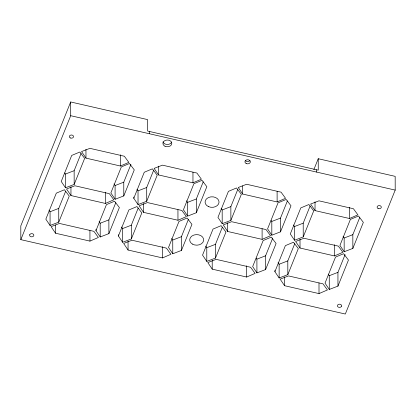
<?xml version="1.0" encoding="UTF-8"?>
<svg xmlns="http://www.w3.org/2000/svg" width="416" height="416" viewBox="0 0 416 416"><rect width="100%" height="100%" fill="white"/><g stroke="black" fill="none" stroke-linecap="round" stroke-linejoin="round"><path stroke-width="0.62" d="M318.235 158.72L318.256 170.165L147.644 131.056L147.623 119.605L70.678 101.967L20.8 225.904L20.826 239.642L345.322 314.033L395.2 190.096L395.174 176.358L318.235 158.72L313.872 169.562M20.826 239.642L70.704 115.705L70.678 101.967M58.765 222.149L69.248 196.108L64.433 189.743L56.316 193.144L45.833 219.18L50.086 225.493L58.765 222.149L58.744 208.411L65.65 191.246M74.168 184.434L84.646 158.392L79.836 152.032L71.713 155.428L61.235 181.47L65.489 187.777L74.168 184.434L74.142 170.695L81.052 153.535M95.966 230.651L106.444 204.615L114.566 201.214L119.376 207.579L108.898 233.62L100.214 236.964L95.966 230.651L95.961 229.403M123.791 195.915L134.274 169.879L129.459 163.514L121.342 166.915L110.859 192.951L115.112 199.264L123.791 195.915L123.77 182.182L130.915 164.424M108.898 233.62L108.872 219.882L115.778 202.717M118.394 235.992L128.872 209.95L136.994 206.554L141.804 212.914L131.326 238.956L122.647 242.304L118.394 235.992L118.388 234.744M133.791 198.276L144.274 172.24L152.396 168.839L157.206 175.204L146.728 201.24L138.044 204.589L133.791 198.276L133.791 197.028M131.326 238.956L131.3 225.217L138.206 208.057M146.728 201.24L146.702 187.507L153.608 170.342M196.352 212.727L206.83 186.685L202.02 180.326L193.898 183.721L183.42 209.763L187.673 216.076L196.352 212.727L196.326 198.988L203.237 181.828M181.454 250.427L191.937 224.385L187.122 218.026L179 221.421L168.522 247.463L172.775 253.776L181.454 250.427L181.433 236.688L188.339 219.528M215.478 258.071L225.961 232.034L221.146 225.67L213.028 229.07L202.545 255.107L206.799 261.42L215.478 258.071L215.457 244.338L222.362 227.172M230.88 220.36L241.363 194.319L236.548 187.959L228.426 191.355L217.948 217.396L222.201 223.704L230.88 220.36L230.859 206.622L237.765 189.462M280.504 231.842L290.987 205.806L286.177 199.441L278.054 202.836L267.571 228.878L271.825 235.191L280.504 231.842L280.483 218.109L287.388 200.944M265.611 269.542L276.089 243.506L271.279 237.141L263.156 240.542L252.678 266.578L256.932 272.891L265.611 269.542L265.585 255.809L272.73 238.051M274.898 271.669L285.376 245.627L293.498 242.232L298.308 248.591L287.83 274.633L279.152 277.982L274.898 271.669L274.893 270.421M287.83 274.633L287.804 260.894L294.71 243.734M303.233 236.917L313.711 210.881L308.901 204.516L300.778 207.917L290.295 233.953L294.549 240.266L303.233 236.917L303.207 223.184L310.112 206.019M352.856 248.404L363.334 222.362L358.524 216.003L350.402 219.398L339.924 245.44L344.178 251.753L352.856 248.404L352.83 234.666L359.741 217.506M337.958 286.104L348.442 260.062L343.626 253.703L335.504 257.098L325.026 283.14L329.28 289.453L337.958 286.104L337.938 272.366L345.082 254.613M120.416 166.02L128.835 162.375L124.348 156.239L89.908 148.346L81.557 151.564L85.972 158.122L120.416 166.02L120.396 154.778M105.404 203.44L113.828 199.794L109.34 193.664L74.901 185.765L66.544 188.989L70.964 195.546L105.404 203.44L105.388 192.202M192.972 182.827L201.396 179.187L196.908 173.051L162.469 165.157L154.112 168.376L158.532 174.933L192.972 182.827L192.956 172.214M89.95 241.108L98.374 237.468L93.886 231.332L59.446 223.439L51.09 226.658L55.51 233.215L89.95 241.108L89.934 230.495M177.965 220.251L186.389 216.606L181.901 210.47L147.456 202.576L139.105 205.795L143.525 212.352L177.965 220.251L177.944 209.633M277.129 201.947L285.548 198.302L281.065 192.166L246.62 184.272L238.269 187.491L242.684 194.048L277.129 201.947L277.108 191.329M162.51 257.92L170.929 254.275L166.442 248.139L132.002 240.245L123.651 243.469L128.066 250.026L162.51 257.92L162.49 246.683M262.116 239.366L270.54 235.721L266.053 229.585L231.613 221.692L223.257 224.916L227.677 231.473L262.116 239.366L262.101 228.753M349.476 218.504L357.9 214.864L353.413 208.728L318.973 200.834L310.617 204.053L315.037 210.61L349.476 218.504L349.456 207.267M246.662 277.035L255.086 273.395L250.598 267.259L216.159 259.36L207.802 262.584L212.222 269.142L246.662 277.035L246.641 265.798M334.469 255.928L342.893 252.283L338.406 246.147L303.961 238.254L295.61 241.472L300.03 248.03L334.469 255.928L334.448 244.686M319.015 293.597L327.434 289.952L322.946 283.816L288.506 275.922L280.155 279.146L284.57 285.704L319.015 293.597L318.994 282.984M65.489 187.777L65.463 174.044L74.142 170.695M115.112 199.264L115.092 185.526L123.77 182.182M50.086 225.493L50.06 211.754L58.744 208.411M138.044 204.589L138.024 190.85L146.702 187.507M100.214 236.964L100.194 223.226L108.872 219.882M187.673 216.076L187.647 202.337L196.326 198.988M122.647 242.304L122.621 228.566L131.3 225.217M222.201 223.704L222.175 209.971L230.859 206.622M172.775 253.776L172.749 240.037L181.433 236.688M271.825 235.191L271.804 221.452L280.483 218.109M206.799 261.42L206.778 247.681L215.457 244.338M294.549 240.266L294.528 226.528L303.207 223.184M256.932 272.891L256.906 259.152L265.585 255.809M344.178 251.753L344.152 238.014L352.83 234.666M279.152 277.982L279.126 264.243L287.804 260.894M329.28 289.453L329.254 275.714L337.938 272.366M70.704 115.705L395.2 190.096M343.091 236.434L344.152 238.014M328.193 274.139L329.254 275.714M293.462 224.952L294.528 226.528M271.092 220.402L271.804 221.452M278.06 262.668L279.126 264.243M256.199 258.102L256.906 259.152M221.114 208.39L222.175 209.971M186.586 200.756L187.647 202.337M205.712 246.106L206.778 247.681M171.688 238.462L172.749 240.037M136.958 189.275L138.024 190.85M114.026 183.95L115.092 185.526M121.56 226.99L122.621 228.566M99.128 221.65L100.194 223.226M64.756 172.988L65.463 174.044M49 210.179L50.06 211.754M316.581 169.785L316.586 172.073M315.021 201.869L315.037 210.61M300.014 239.288L300.03 248.03M284.554 276.957L284.57 285.704M242.674 185.931L242.684 194.048M227.661 222.726L227.677 231.473M212.207 260.4L212.222 269.142M158.517 166.192L158.532 174.933M149.313 131.435L149.318 133.728M143.51 203.611L143.525 212.352M128.05 241.28L128.066 250.026M85.956 149.38L85.972 158.122M70.949 186.805L70.964 195.546M55.494 225.098L55.51 233.215M249.938 160.586A2.709 2.049 -0.1 0 1 245.248 160.467M171.616 142.074A4.456 3.37 -0.1 0 1 167.201 144.466A4.456 3.37 -0.1 0 1 163.01 141.861M29.796 234.624L29.65 235.024A2.096 1.586 -0.1 0 0 30.924 236.699L31.455 236.808A2.096 1.586 -0.1 0 0 33.779 235.581A2.096 1.586 -0.1 0 0 32.37 233.724A2.096 1.586 -0.1 0 0 29.796 234.624M341.552 306.124L341.37 306.514A2.096 1.586 -0.1 0 1 339.061 307.341L338.546 307.206A2.096 1.586 -0.1 0 1 337.558 305.193A2.096 1.586 -0.1 0 1 340.122 304.278A2.096 1.586 -0.1 0 1 341.552 306.124M208.562 206.648A6.994 5.288 -0.1 0 0 219.05 202.062A6.994 5.288 -0.1 0 0 208.562 197.496A6.994 5.288 -0.1 0 0 208.562 206.648M192.405 244.078A6.994 5.288 -0.1 0 0 203.622 240.604A6.994 5.288 -0.1 0 0 194.043 235.004A6.994 5.288 -0.1 0 0 192.405 244.078M378.092 208.494A2.096 1.586 -0.1 0 0 381.3 207.199A2.096 1.586 -0.1 0 0 378.217 205.748A2.096 1.586 -0.1 0 0 378.092 208.494M70.325 137.94A2.096 1.586 -0.1 0 0 73.528 136.646A2.096 1.586 -0.1 0 0 70.444 135.195A2.096 1.586 -0.1 0 0 70.325 137.94M246.21 163.535A2.709 2.049 -0.1 0 0 250.349 161.86A2.709 2.049 -0.1 0 0 246.366 159.988A2.709 2.049 -0.1 0 0 246.21 163.535M164.996 146.25A4.456 3.37 -0.1 0 0 171.808 143.499A4.456 3.37 -0.1 0 0 165.256 140.416A4.456 3.37 -0.1 0 0 164.996 146.25"/></g></svg>
